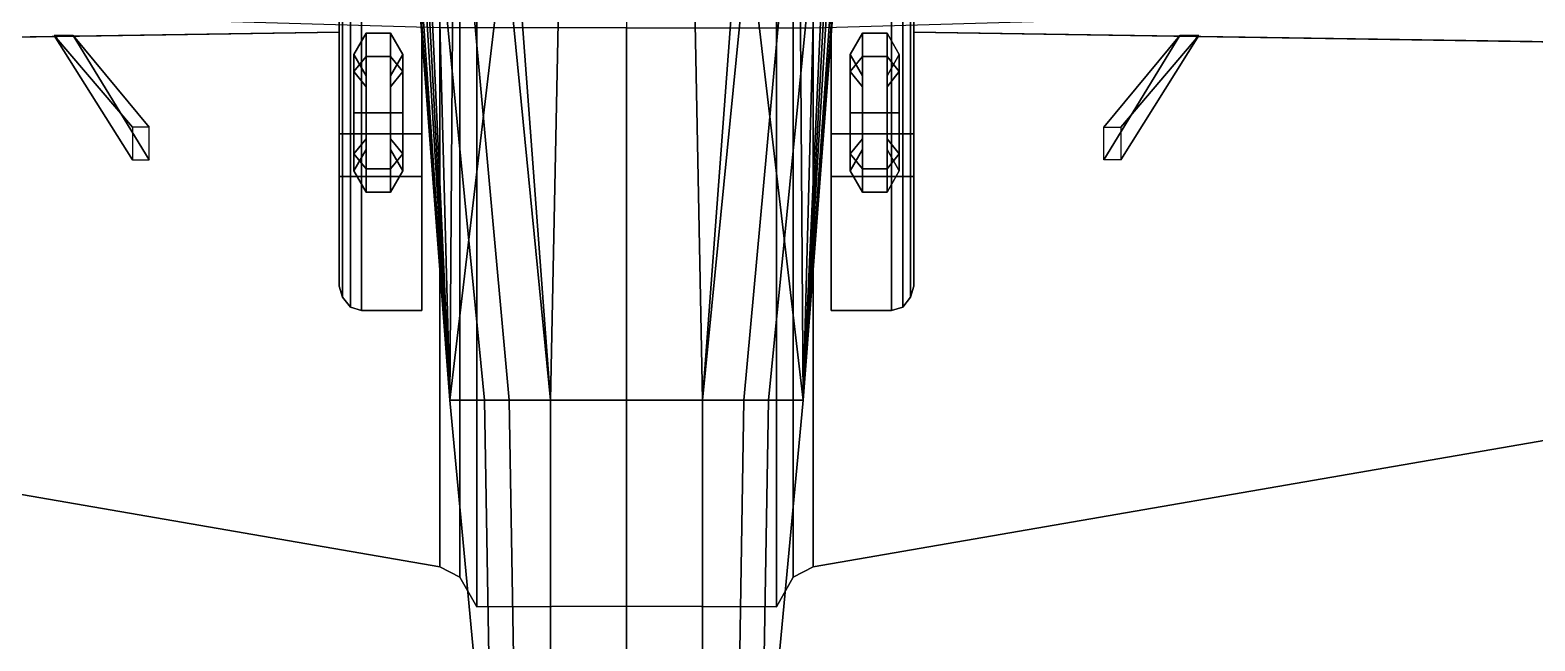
# Model space of a CAD drawing. Header units: millimetres. Extents: x -27.6 to 27.6, y -14.1 to 36.4.
# Drawn here: x -5.33 to 8.13, y 0.44 to 5.9 of the extents above; entities that cross this region are included whole.
import ezdxf

# ---------------------------------------------------------------- set-up
doc = ezdxf.new("R2010")
doc.units = ezdxf.units.MM
for name, color, linetype in [('hull-open', 7, 'Continuous'), ('wheels', 2, 'Continuous'), ('wing1', 5, 'Continuous'), ('wing2', 5, 'Continuous')]:
    doc.layers.add(name, color=color, linetype=linetype)

msp = doc.modelspace()

# ---------------------------------------------------------------- linework, layer by layer
for points in [[(-1.9, 6.75, 4.18), (-1.9, 6.75, 4.02), (-1.58, 2.59, 4.55)], [(-1.9, 6.75, 4.02), (-1.9, 6.75, 3.85), (-1.58, 2.59, 2.64), (-1.58, 2.59, 4.55)], [(-1.87, 6.75, 4.41), (-1.9, 6.75, 4.18), (-1.58, 2.59, 4.55)], [(-1.9, 6.75, 3.85), (-1.9, 6.75, 3.58), (-1.58, 2.59, 2.64)], [(-1.9, 6.75, 3.58), (-1.9, 6.75, 2.1), (-1.58, 2.59, 2.64)], [(-1.9, 6.75, 2.1), (-1.89, 6.75, 1.64), (-1.58, 2.59, 0.73), (-1.58, 2.59, 2.64)], [(-1.89, 6.75, 1.64), (-1.83, 6.75, 1.18), (-1.58, 2.59, 0.73)], [(-1.8, 6.75, 4.57), (-1.87, 6.75, 4.41), (-1.58, 2.59, 4.55)], [(-1.83, 6.75, 1.18), (-1.77, 6.75, 1.02), (-1.58, 2.59, 0.73)], [(-1.68, 6.75, 4.71), (-1.8, 6.75, 4.57), (-1.58, 2.59, 4.55), (-1.27, 2.59, 4.56)], [(-1.77, 6.75, 1.02), (-1.69, 6.75, 0.95), (-1.58, 2.59, 0.73)], [(-1.69, 6.75, 0.95), (-1.55, 6.75, 0.92), (-1.58, 2.59, 0.73)], [(-1.43, 6.75, 4.85), (-1.68, 6.75, 4.71), (-1.27, 2.59, 4.56), (-1.05, 2.59, 4.59)], [(-1.55, 6.75, 0.92), (-1.09, 6.75, 0.9), (-1.58, 2.59, 0.73)], [(1.58, 2.59, 0.73), (-1.58, 2.59, 0.73), (-1.09, 6.75, 0.9), (1.09, 6.75, 0.9)], [(-1.09, 6.75, 4.99), (-1.43, 6.75, 4.85), (-1.05, 2.59, 4.59), (-0.68, 2.59, 4.6)], [(-0.99, 6.75, 5.05), (-1.09, 6.75, 4.99), (-0.68, 2.59, 4.6)], [(-0.99, 6.75, 5.05), (-0.68, 2.59, 4.6), (-0.61, 6.11, 5.72), (-0.59, 6.75, 5.72)], [(0.61, 6.11, 5.72), (0.68, 2.59, 4.6), (0.99, 6.75, 5.05), (0.59, 6.75, 5.72)], [(0.68, 2.59, 4.6), (0.68, 2.59, 4.6), (1.09, 6.75, 4.99), (0.99, 6.75, 5.05)], [(0.68, 2.59, 4.6), (1.05, 2.59, 4.59), (1.43, 6.75, 4.85), (1.09, 6.75, 4.99)], [(1.05, 2.59, 4.59), (1.27, 2.59, 4.56), (1.68, 6.75, 4.71), (1.43, 6.75, 4.85)], [(1.58, 2.59, 0.73), (1.58, 2.59, 0.73), (1.09, 6.75, 0.9), (1.55, 6.75, 0.92)], [(1.27, 2.59, 4.56), (1.58, 2.59, 4.55), (1.8, 6.75, 4.57), (1.68, 6.75, 4.71)], [(1.58, 2.59, 0.73), (1.58, 2.59, 0.73), (1.55, 6.75, 0.92), (1.69, 6.75, 0.95)], [(1.58, 2.59, 2.64), (1.58, 2.59, 2.64), (1.9, 6.75, 2.1), (1.9, 6.75, 3.58)], [(1.58, 2.59, 2.64), (1.58, 2.59, 0.73), (1.89, 6.75, 1.64), (1.9, 6.75, 2.1)], [(1.58, 2.59, 0.73), (1.58, 2.59, 0.73), (1.83, 6.75, 1.18), (1.89, 6.75, 1.64)], [(1.58, 2.59, 0.73), (1.58, 2.59, 0.73), (1.77, 6.75, 1.02), (1.83, 6.75, 1.18)], [(1.58, 2.59, 0.73), (1.58, 2.59, 0.73), (1.69, 6.75, 0.95), (1.77, 6.75, 1.02)], [(1.58, 2.59, 4.55), (1.58, 2.59, 4.55), (1.9, 6.75, 4.02), (1.9, 6.75, 4.18)], [(1.58, 2.59, 4.55), (1.58, 2.59, 2.64), (1.9, 6.75, 3.85), (1.9, 6.75, 4.02)], [(1.58, 2.59, 4.55), (1.58, 2.59, 4.55), (1.9, 6.75, 4.18), (1.87, 6.75, 4.41)], [(1.58, 2.59, 4.55), (1.58, 2.59, 4.55), (1.87, 6.75, 4.41), (1.8, 6.75, 4.57)], [(1.58, 2.59, 2.64), (1.58, 2.59, 2.64), (1.9, 6.75, 3.58), (1.9, 6.75, 3.85)], [(-2.57, 6.27, 1.55), (-2.57, 6.27, 0.4), (-2.57, 4.97, 0.51), (-2.57, 4.97, 1.55)], [(-2.57, 4.97, 1.55), (-2.57, 4.97, 0.51), (-2.57, 6.27, 0.4), (-2.57, 6.27, 1.55)], [(-2.54, 6.27, 1.63), (-2.57, 6.27, 1.55), (-2.57, 4.97, 1.55), (-2.54, 4.97, 1.63)], [(-2.54, 4.97, 1.63), (-2.57, 4.97, 1.55), (-2.57, 6.27, 1.55), (-2.54, 6.27, 1.63)], [(-2.47, 4.97, 1.71), (-2.54, 4.97, 1.63), (-2.54, 6.27, 1.63), (-2.47, 6.27, 1.71)], [(-2.47, 6.27, 1.71), (-2.54, 6.27, 1.63), (-2.54, 4.97, 1.63), (-2.47, 4.97, 1.71)], [(-2.37, 6.27, 1.75), (-2.47, 6.27, 1.71), (-2.47, 4.97, 1.71), (-2.37, 4.97, 1.75)], [(-2.37, 4.97, 1.75), (-2.47, 4.97, 1.71), (-2.47, 6.27, 1.71), (-2.37, 6.27, 1.75)], [(-1.83, 4.97, 1.75), (-2.37, 4.97, 1.75), (-2.37, 6.27, 1.75), (-1.83, 6.27, 1.75)], [(-1.83, 6.27, 1.75), (-2.37, 6.27, 1.75), (-2.37, 4.97, 1.75), (-1.83, 4.97, 1.75)], [(1.83, 4.97, 1.75), (2.37, 4.97, 1.75), (2.37, 6.27, 1.75), (1.83, 6.27, 1.75)], [(1.83, 6.27, 1.75), (2.37, 6.27, 1.75), (2.37, 4.97, 1.75), (1.83, 4.97, 1.75)], [(2.37, 6.27, 1.75), (2.47, 6.27, 1.71), (2.47, 4.97, 1.71), (2.37, 4.97, 1.75)], [(2.37, 4.97, 1.75), (2.47, 4.97, 1.71), (2.47, 6.27, 1.71), (2.37, 6.27, 1.75)], [(2.47, 4.97, 1.71), (2.54, 4.97, 1.63), (2.54, 6.27, 1.63), (2.47, 6.27, 1.71)], [(2.47, 6.27, 1.71), (2.54, 6.27, 1.63), (2.54, 4.97, 1.63), (2.47, 4.97, 1.71)], [(2.54, 6.27, 1.63), (2.57, 6.27, 1.55), (2.57, 4.97, 1.55), (2.54, 4.97, 1.63)], [(2.54, 4.97, 1.63), (2.57, 4.97, 1.55), (2.57, 6.27, 1.55), (2.54, 6.27, 1.63)], [(2.57, 4.97, 1.55), (2.57, 4.97, 0.51), (2.57, 6.27, 0.4), (2.57, 6.27, 1.55)], [(2.57, 6.27, 1.55), (2.57, 6.27, 0.4), (2.57, 4.97, 0.51), (2.57, 4.97, 1.55)], [(-0.61, 6.11, 5.72), (-0.68, 2.59, 4.6), (0.68, 2.59, 4.6), (0.61, 6.11, 5.72)], [(-2.54, 4.97, 1.63), (-2.57, 4.97, 1.55), (-2.57, 4.59, 1.43), (-2.54, 4.59, 1.51)], [(-2.54, 4.59, 1.51), (-2.57, 4.59, 1.43), (-2.57, 4.97, 1.55), (-2.54, 4.97, 1.63)], [(-2.57, 4.97, 1.55), (-2.57, 4.97, 0.51), (-2.57, 4.59, 0.54), (-2.57, 4.59, 1.43)], [(-2.57, 4.59, 1.43), (-2.57, 4.59, 0.54), (-2.57, 4.97, 0.51), (-2.57, 4.97, 1.55)], [(-2.47, 4.59, 1.59), (-2.54, 4.59, 1.51), (-2.54, 4.97, 1.63), (-2.47, 4.97, 1.71)], [(-2.47, 4.97, 1.71), (-2.54, 4.97, 1.63), (-2.54, 4.59, 1.51), (-2.47, 4.59, 1.59)], [(-2.37, 4.97, 1.75), (-2.47, 4.97, 1.71), (-2.47, 4.59, 1.59), (-2.37, 4.59, 1.63)], [(-2.37, 4.59, 1.63), (-2.47, 4.59, 1.59), (-2.47, 4.97, 1.71), (-2.37, 4.97, 1.75)], [(-1.83, 4.59, 1.63), (-2.37, 4.59, 1.63), (-2.37, 4.97, 1.75), (-1.83, 4.97, 1.75)], [(-1.83, 4.97, 1.75), (-2.37, 4.97, 1.75), (-2.37, 4.59, 1.63), (-1.83, 4.59, 1.63)], [(1.83, 4.59, 1.63), (2.37, 4.59, 1.63), (2.37, 4.97, 1.75), (1.83, 4.97, 1.75)], [(1.83, 4.97, 1.75), (2.37, 4.97, 1.75), (2.37, 4.59, 1.63), (1.83, 4.59, 1.63)], [(2.37, 4.97, 1.75), (2.47, 4.97, 1.71), (2.47, 4.59, 1.59), (2.37, 4.59, 1.63)], [(2.37, 4.59, 1.63), (2.47, 4.59, 1.59), (2.47, 4.97, 1.71), (2.37, 4.97, 1.75)], [(2.47, 4.59, 1.59), (2.54, 4.59, 1.51), (2.54, 4.97, 1.63), (2.47, 4.97, 1.71)], [(2.47, 4.97, 1.71), (2.54, 4.97, 1.63), (2.54, 4.59, 1.51), (2.47, 4.59, 1.59)], [(2.54, 4.97, 1.63), (2.57, 4.97, 1.55), (2.57, 4.59, 1.43), (2.54, 4.59, 1.51)], [(2.54, 4.59, 1.51), (2.57, 4.59, 1.43), (2.57, 4.97, 1.55), (2.54, 4.97, 1.63)], [(2.57, 4.97, 1.55), (2.57, 4.97, 0.51), (2.57, 4.59, 0.54), (2.57, 4.59, 1.43)], [(2.57, 4.59, 1.43), (2.57, 4.59, 0.54), (2.57, 4.97, 0.51), (2.57, 4.97, 1.55)], [(-2.54, 4.59, 1.51), (-2.57, 4.59, 1.43), (-2.57, 3.61, 0.622), (-2.54, 3.51, 0.63)], [(-2.54, 3.51, 0.63), (-2.57, 3.61, 0.622), (-2.57, 4.59, 1.43), (-2.54, 4.59, 1.51)], [(-2.57, 4.59, 1.43), (-2.57, 4.59, 0.54), (-2.57, 3.61, 0.622)], [(-2.57, 3.61, 0.622), (-2.57, 3.61, 0.622), (-2.57, 4.59, 0.54), (-2.57, 4.59, 1.43)], [(-2.47, 4.59, 1.59), (-2.54, 4.59, 1.51), (-2.54, 3.51, 0.63), (-2.47, 3.42, 0.64)], [(-2.47, 3.42, 0.64), (-2.54, 3.51, 0.63), (-2.54, 4.59, 1.51), (-2.47, 4.59, 1.59)], [(-2.37, 3.39, 0.64), (-2.47, 3.42, 0.64), (-2.47, 4.59, 1.59), (-2.37, 4.59, 1.63)], [(-2.37, 4.59, 1.63), (-2.47, 4.59, 1.59), (-2.47, 3.42, 0.64), (-2.37, 3.39, 0.64)], [(-1.83, 4.59, 1.63), (-2.37, 4.59, 1.63), (-2.37, 3.39, 0.64), (-1.83, 3.39, 0.64)], [(-1.83, 3.39, 0.64), (-2.37, 3.39, 0.64), (-2.37, 4.59, 1.63), (-1.83, 4.59, 1.63)], [(1.83, 3.39, 0.64), (2.37, 3.39, 0.64), (2.37, 4.59, 1.63), (1.83, 4.59, 1.63)], [(1.83, 4.59, 1.63), (2.37, 4.59, 1.63), (2.37, 3.39, 0.64), (1.83, 3.39, 0.64)], [(2.37, 4.59, 1.63), (2.47, 4.59, 1.59), (2.47, 3.42, 0.64), (2.37, 3.39, 0.64)], [(2.37, 3.39, 0.64), (2.47, 3.42, 0.64), (2.47, 4.59, 1.59), (2.37, 4.59, 1.63)], [(2.47, 3.42, 0.64), (2.54, 3.51, 0.63), (2.54, 4.59, 1.51), (2.47, 4.59, 1.59)], [(2.47, 4.59, 1.59), (2.54, 4.59, 1.51), (2.54, 3.51, 0.63), (2.47, 3.42, 0.64)], [(2.54, 4.59, 1.51), (2.57, 4.59, 1.43), (2.57, 3.61, 0.622), (2.54, 3.51, 0.63)], [(2.54, 3.51, 0.63), (2.57, 3.61, 0.622), (2.57, 4.59, 1.43), (2.54, 4.59, 1.51)], [(2.57, 4.59, 1.43), (2.57, 4.59, 0.54), (2.57, 3.61, 0.622)], [(2.57, 3.61, 0.622), (2.57, 3.61, 0.622), (2.57, 4.59, 0.54), (2.57, 4.59, 1.43)], [(-1.27, 2.59, 4.56), (-1.58, 2.59, 4.55), (-1.3, -0.4, 3.55), (-1.22, -0.4, 3.62)], [(-1.58, 2.59, 4.55), (-1.58, 2.59, 0.73), (-1.3, -0.4, 0.89), (-1.3, -0.4, 3.55)], [(-1.58, 2.59, 0.73), (1.58, 2.59, 0.73), (1.3, -0.4, 0.89), (-1.3, -0.4, 0.89)], [(-1.05, 2.59, 4.59), (-1.27, 2.59, 4.56), (-1.22, -0.4, 3.62), (-1, -0.4, 3.69)], [(-0.68, 2.59, 4.6), (-1.05, 2.59, 4.59), (-1, -0.4, 3.69), (-0.68, -0.4, 3.72)], [(0, 2.59, 4.6), (-0.68, 2.59, 4.6), (-0.68, -0.4, 3.72), (0, -0.4, 3.76)], [(0, -0.4, 3.76), (0.68, -0.4, 3.72), (0.68, 2.59, 4.6), (0, 2.59, 4.6)], [(0.68, -0.4, 3.72), (1, -0.4, 3.69), (1.05, 2.59, 4.59), (0.68, 2.59, 4.6)], [(1, -0.4, 3.69), (1.22, -0.4, 3.62), (1.27, 2.59, 4.56), (1.05, 2.59, 4.59)], [(1.22, -0.4, 3.62), (1.3, -0.4, 3.55), (1.58, 2.59, 4.55), (1.27, 2.59, 4.56)], [(1.3, -0.4, 3.55), (1.3, -0.4, 0.89), (1.58, 2.59, 0.73), (1.58, 2.59, 4.55)]]:
    msp.add_3dface(points)
at = {"layer": 'hull-open'}
for points in [[(-1.9, 6.75, 2.1), (-1.89, 6.75, 1.64), (-1.58, 2.59, 0.73), (-1.58, 2.59, 2.64)], [(-1.9, 6.75, 3.58), (-1.9, 6.75, 2.1), (-1.58, 2.59, 2.64)], [(-1.9, 6.75, 3.85), (-1.9, 6.75, 3.58), (-1.58, 2.59, 2.64)], [(-1.87, 6.75, 4.41), (-1.9, 6.75, 4.18), (-1.58, 2.59, 4.55)], [(-1.9, 6.75, 4.02), (-1.9, 6.75, 3.85), (-1.58, 2.59, 2.64), (-1.58, 2.59, 4.55)], [(-1.9, 6.75, 4.18), (-1.9, 6.75, 4.02), (-1.58, 2.59, 4.55)], [(-1.89, 6.75, 1.64), (-1.83, 6.75, 1.18), (-1.58, 2.59, 0.73)], [(-1.8, 6.75, 4.57), (-1.87, 6.75, 4.41), (-1.58, 2.59, 4.55)], [(-1.83, 6.75, 1.18), (-1.77, 6.75, 1.02), (-1.58, 2.59, 0.73)], [(-1.68, 6.75, 4.71), (-1.8, 6.75, 4.57), (-1.58, 2.59, 4.55), (-1.27, 2.59, 4.56)], [(-1.77, 6.75, 1.02), (-1.69, 6.75, 0.95), (-1.58, 2.59, 0.73)], [(-1.69, 6.75, 0.95), (-1.55, 6.75, 0.92), (-1.58, 2.59, 0.73)], [(-1.43, 6.75, 4.85), (-1.68, 6.75, 4.71), (-1.27, 2.59, 4.56), (-1.05, 2.59, 4.59)], [(1.58, 2.59, 0.73), (-1.58, 2.59, 0.73), (-1.09, 6.75, 0.9), (1.09, 6.75, 0.9)], [(-1.55, 6.75, 0.92), (-1.09, 6.75, 0.9), (-1.58, 2.59, 0.73)], [(-1.09, 6.75, 4.99), (-1.43, 6.75, 4.85), (-1.05, 2.59, 4.59), (-0.68, 2.59, 4.6)], [(-0.99, 6.75, 5.05), (-1.09, 6.75, 4.99), (-0.68, 2.59, 4.6)], [(-0.99, 6.75, 5.05), (-0.68, 2.59, 4.6), (-0.61, 6.11, 5.72), (-0.59, 6.75, 5.72)], [(0.61, 6.11, 5.72), (0.68, 2.59, 4.6), (0.99, 6.75, 5.05), (0.59, 6.75, 5.72)], [(0.68, 2.59, 4.6), (1.05, 2.59, 4.59), (1.43, 6.75, 4.85), (1.09, 6.75, 4.99)], [(0.68, 2.59, 4.6), (0.68, 2.59, 4.6), (1.09, 6.75, 4.99), (0.99, 6.75, 5.05)], [(1.05, 2.59, 4.59), (1.27, 2.59, 4.56), (1.68, 6.75, 4.71), (1.43, 6.75, 4.85)], [(1.58, 2.59, 0.73), (1.58, 2.59, 0.73), (1.09, 6.75, 0.9), (1.55, 6.75, 0.92)], [(1.27, 2.59, 4.56), (1.58, 2.59, 4.55), (1.8, 6.75, 4.57), (1.68, 6.75, 4.71)], [(1.58, 2.59, 0.73), (1.58, 2.59, 0.73), (1.55, 6.75, 0.92), (1.69, 6.75, 0.95)], [(1.58, 2.59, 2.64), (1.58, 2.59, 0.73), (1.89, 6.75, 1.64), (1.9, 6.75, 2.1)], [(1.58, 2.59, 0.73), (1.58, 2.59, 0.73), (1.69, 6.75, 0.95), (1.77, 6.75, 1.02)], [(1.58, 2.59, 0.73), (1.58, 2.59, 0.73), (1.77, 6.75, 1.02), (1.83, 6.75, 1.18)], [(1.58, 2.59, 0.73), (1.58, 2.59, 0.73), (1.83, 6.75, 1.18), (1.89, 6.75, 1.64)], [(1.58, 2.59, 2.64), (1.58, 2.59, 2.64), (1.9, 6.75, 3.58), (1.9, 6.75, 3.85)], [(1.58, 2.59, 4.55), (1.58, 2.59, 4.55), (1.87, 6.75, 4.41), (1.8, 6.75, 4.57)], [(1.58, 2.59, 4.55), (1.58, 2.59, 4.55), (1.9, 6.75, 4.18), (1.87, 6.75, 4.41)], [(1.58, 2.59, 4.55), (1.58, 2.59, 2.64), (1.9, 6.75, 3.85), (1.9, 6.75, 4.02)], [(1.58, 2.59, 4.55), (1.58, 2.59, 4.55), (1.9, 6.75, 4.02), (1.9, 6.75, 4.18)], [(1.58, 2.59, 2.64), (1.58, 2.59, 2.64), (1.9, 6.75, 2.1), (1.9, 6.75, 3.58)], [(-2.54, 4.97, 1.63), (-2.57, 4.97, 1.55), (-2.57, 6.27, 1.55), (-2.54, 6.27, 1.63)], [(-2.54, 6.27, 1.63), (-2.57, 6.27, 1.55), (-2.57, 4.97, 1.55), (-2.54, 4.97, 1.63)], [(-2.57, 4.97, 1.55), (-2.57, 4.97, 0.51), (-2.57, 6.27, 0.4), (-2.57, 6.27, 1.55)], [(-2.57, 6.27, 1.55), (-2.57, 6.27, 0.4), (-2.57, 4.97, 0.51), (-2.57, 4.97, 1.55)], [(-2.47, 6.27, 1.71), (-2.54, 6.27, 1.63), (-2.54, 4.97, 1.63), (-2.47, 4.97, 1.71)], [(-2.47, 4.97, 1.71), (-2.54, 4.97, 1.63), (-2.54, 6.27, 1.63), (-2.47, 6.27, 1.71)], [(-2.37, 4.97, 1.75), (-2.47, 4.97, 1.71), (-2.47, 6.27, 1.71), (-2.37, 6.27, 1.75)], [(-2.37, 6.27, 1.75), (-2.47, 6.27, 1.71), (-2.47, 4.97, 1.71), (-2.37, 4.97, 1.75)], [(-1.83, 6.27, 1.75), (-2.37, 6.27, 1.75), (-2.37, 4.97, 1.75), (-1.83, 4.97, 1.75)], [(-1.83, 4.97, 1.75), (-2.37, 4.97, 1.75), (-2.37, 6.27, 1.75), (-1.83, 6.27, 1.75)], [(1.83, 6.27, 1.75), (2.37, 6.27, 1.75), (2.37, 4.97, 1.75), (1.83, 4.97, 1.75)], [(1.83, 4.97, 1.75), (2.37, 4.97, 1.75), (2.37, 6.27, 1.75), (1.83, 6.27, 1.75)], [(2.37, 4.97, 1.75), (2.47, 4.97, 1.71), (2.47, 6.27, 1.71), (2.37, 6.27, 1.75)], [(2.37, 6.27, 1.75), (2.47, 6.27, 1.71), (2.47, 4.97, 1.71), (2.37, 4.97, 1.75)], [(2.47, 6.27, 1.71), (2.54, 6.27, 1.63), (2.54, 4.97, 1.63), (2.47, 4.97, 1.71)], [(2.47, 4.97, 1.71), (2.54, 4.97, 1.63), (2.54, 6.27, 1.63), (2.47, 6.27, 1.71)], [(2.54, 4.97, 1.63), (2.57, 4.97, 1.55), (2.57, 6.27, 1.55), (2.54, 6.27, 1.63)], [(2.54, 6.27, 1.63), (2.57, 6.27, 1.55), (2.57, 4.97, 1.55), (2.54, 4.97, 1.63)], [(2.57, 6.27, 1.55), (2.57, 6.27, 0.4), (2.57, 4.97, 0.51), (2.57, 4.97, 1.55)], [(2.57, 4.97, 1.55), (2.57, 4.97, 0.51), (2.57, 6.27, 0.4), (2.57, 6.27, 1.55)], [(-0.61, 6.11, 5.72), (-0.68, 2.59, 4.6), (0.68, 2.59, 4.6), (0.61, 6.11, 5.72)], [(-2.57, 4.59, 1.43), (-2.57, 4.59, 0.54), (-2.57, 4.97, 0.51), (-2.57, 4.97, 1.55)], [(-2.57, 4.97, 1.55), (-2.57, 4.97, 0.51), (-2.57, 4.59, 0.54), (-2.57, 4.59, 1.43)], [(-2.54, 4.59, 1.51), (-2.57, 4.59, 1.43), (-2.57, 4.97, 1.55), (-2.54, 4.97, 1.63)], [(-2.54, 4.97, 1.63), (-2.57, 4.97, 1.55), (-2.57, 4.59, 1.43), (-2.54, 4.59, 1.51)], [(-2.47, 4.97, 1.71), (-2.54, 4.97, 1.63), (-2.54, 4.59, 1.51), (-2.47, 4.59, 1.59)], [(-2.47, 4.59, 1.59), (-2.54, 4.59, 1.51), (-2.54, 4.97, 1.63), (-2.47, 4.97, 1.71)], [(-2.37, 4.59, 1.63), (-2.47, 4.59, 1.59), (-2.47, 4.97, 1.71), (-2.37, 4.97, 1.75)], [(-2.37, 4.97, 1.75), (-2.47, 4.97, 1.71), (-2.47, 4.59, 1.59), (-2.37, 4.59, 1.63)], [(-1.83, 4.97, 1.75), (-2.37, 4.97, 1.75), (-2.37, 4.59, 1.63), (-1.83, 4.59, 1.63)], [(-1.83, 4.59, 1.63), (-2.37, 4.59, 1.63), (-2.37, 4.97, 1.75), (-1.83, 4.97, 1.75)], [(1.83, 4.97, 1.75), (2.37, 4.97, 1.75), (2.37, 4.59, 1.63), (1.83, 4.59, 1.63)], [(1.83, 4.59, 1.63), (2.37, 4.59, 1.63), (2.37, 4.97, 1.75), (1.83, 4.97, 1.75)], [(2.37, 4.59, 1.63), (2.47, 4.59, 1.59), (2.47, 4.97, 1.71), (2.37, 4.97, 1.75)], [(2.37, 4.97, 1.75), (2.47, 4.97, 1.71), (2.47, 4.59, 1.59), (2.37, 4.59, 1.63)], [(2.47, 4.97, 1.71), (2.54, 4.97, 1.63), (2.54, 4.59, 1.51), (2.47, 4.59, 1.59)], [(2.47, 4.59, 1.59), (2.54, 4.59, 1.51), (2.54, 4.97, 1.63), (2.47, 4.97, 1.71)], [(2.54, 4.59, 1.51), (2.57, 4.59, 1.43), (2.57, 4.97, 1.55), (2.54, 4.97, 1.63)], [(2.54, 4.97, 1.63), (2.57, 4.97, 1.55), (2.57, 4.59, 1.43), (2.54, 4.59, 1.51)], [(2.57, 4.59, 1.43), (2.57, 4.59, 0.54), (2.57, 4.97, 0.51), (2.57, 4.97, 1.55)], [(2.57, 4.97, 1.55), (2.57, 4.97, 0.51), (2.57, 4.59, 0.54), (2.57, 4.59, 1.43)], [(-2.57, 3.61, 0.622), (-2.57, 3.61, 0.622), (-2.57, 4.59, 0.54), (-2.57, 4.59, 1.43)], [(-2.57, 4.59, 1.43), (-2.57, 4.59, 0.54), (-2.57, 3.61, 0.622)], [(-2.54, 3.51, 0.63), (-2.57, 3.61, 0.622), (-2.57, 4.59, 1.43), (-2.54, 4.59, 1.51)], [(-2.54, 4.59, 1.51), (-2.57, 4.59, 1.43), (-2.57, 3.61, 0.622), (-2.54, 3.51, 0.63)], [(-2.47, 3.42, 0.64), (-2.54, 3.51, 0.63), (-2.54, 4.59, 1.51), (-2.47, 4.59, 1.59)], [(-2.47, 4.59, 1.59), (-2.54, 4.59, 1.51), (-2.54, 3.51, 0.63), (-2.47, 3.42, 0.64)], [(-2.37, 4.59, 1.63), (-2.47, 4.59, 1.59), (-2.47, 3.42, 0.64), (-2.37, 3.39, 0.64)], [(-2.37, 3.39, 0.64), (-2.47, 3.42, 0.64), (-2.47, 4.59, 1.59), (-2.37, 4.59, 1.63)], [(-1.83, 3.39, 0.64), (-2.37, 3.39, 0.64), (-2.37, 4.59, 1.63), (-1.83, 4.59, 1.63)], [(-1.83, 4.59, 1.63), (-2.37, 4.59, 1.63), (-2.37, 3.39, 0.64), (-1.83, 3.39, 0.64)], [(1.83, 4.59, 1.63), (2.37, 4.59, 1.63), (2.37, 3.39, 0.64), (1.83, 3.39, 0.64)], [(1.83, 3.39, 0.64), (2.37, 3.39, 0.64), (2.37, 4.59, 1.63), (1.83, 4.59, 1.63)], [(2.37, 3.39, 0.64), (2.47, 3.42, 0.64), (2.47, 4.59, 1.59), (2.37, 4.59, 1.63)], [(2.37, 4.59, 1.63), (2.47, 4.59, 1.59), (2.47, 3.42, 0.64), (2.37, 3.39, 0.64)], [(2.47, 4.59, 1.59), (2.54, 4.59, 1.51), (2.54, 3.51, 0.63), (2.47, 3.42, 0.64)], [(2.47, 3.42, 0.64), (2.54, 3.51, 0.63), (2.54, 4.59, 1.51), (2.47, 4.59, 1.59)], [(2.54, 3.51, 0.63), (2.57, 3.61, 0.622), (2.57, 4.59, 1.43), (2.54, 4.59, 1.51)], [(2.54, 4.59, 1.51), (2.57, 4.59, 1.43), (2.57, 3.61, 0.622), (2.54, 3.51, 0.63)], [(2.57, 3.61, 0.622), (2.57, 3.61, 0.622), (2.57, 4.59, 0.54), (2.57, 4.59, 1.43)], [(2.57, 4.59, 1.43), (2.57, 4.59, 0.54), (2.57, 3.61, 0.622)], [(-1.58, 2.59, 4.55), (-1.58, 2.59, 0.73), (-1.3, -0.4, 0.89), (-1.3, -0.4, 3.55)], [(-1.58, 2.59, 0.73), (1.58, 2.59, 0.73), (1.3, -0.4, 0.89), (-1.3, -0.4, 0.89)], [(-1.27, 2.59, 4.56), (-1.58, 2.59, 4.55), (-1.3, -0.4, 3.55), (-1.22, -0.4, 3.62)], [(-1.05, 2.59, 4.59), (-1.27, 2.59, 4.56), (-1.22, -0.4, 3.62), (-1, -0.4, 3.69)], [(-0.68, 2.59, 4.6), (-1.05, 2.59, 4.59), (-1, -0.4, 3.69), (-0.68, -0.4, 3.72)], [(0, 2.59, 4.6), (-0.68, 2.59, 4.6), (-0.68, -0.4, 3.72), (0, -0.4, 3.76)], [(0, -0.4, 3.76), (0.68, -0.4, 3.72), (0.68, 2.59, 4.6), (0, 2.59, 4.6)], [(0.68, -0.4, 3.72), (1, -0.4, 3.69), (1.05, 2.59, 4.59), (0.68, 2.59, 4.6)], [(1, -0.4, 3.69), (1.22, -0.4, 3.62), (1.27, 2.59, 4.56), (1.05, 2.59, 4.59)], [(1.22, -0.4, 3.62), (1.3, -0.4, 3.55), (1.58, 2.59, 4.55), (1.27, 2.59, 4.56)], [(1.3, -0.4, 3.55), (1.3, -0.4, 0.89), (1.58, 2.59, 0.73), (1.58, 2.59, 4.55)]]:
    msp.add_3dface(points, dxfattribs=at)
at = {"layer": 'wheels'}
for points in [[(-2.33, 5.662, 0.178), (-2.44, 5.528, 0.312), (-2.44, 5.68, 0.68), (-2.33, 5.871, 0.68)], [(-2.33, 5.871, 0.68), (-2.44, 5.68, 0.68), (-2.44, 5.528, 1.048), (-2.33, 5.662, 1.182)], [(-2.11, 5.662, 0.178), (-2.33, 5.662, 0.178), (-2.33, 5.871, 0.68), (-2.11, 5.871, 0.68)], [(-2.11, 5.871, 0.68), (-2.33, 5.871, 0.68), (-2.33, 5.662, 1.182), (-2.11, 5.662, 1.182)], [(-2, 5.528, 0.312), (-2.11, 5.662, 0.178), (-2.11, 5.871, 0.68), (-2, 5.68, 0.68)], [(-2, 5.68, 0.68), (-2.11, 5.871, 0.68), (-2.11, 5.662, 1.182), (-2, 5.528, 1.048)], [(2.11, 5.871, 0.68), (2, 5.68, 0.68), (2, 5.528, 1.048), (2.11, 5.662, 1.182)], [(2.11, 5.662, 0.178), (2, 5.528, 0.312), (2, 5.68, 0.68), (2.11, 5.871, 0.68)], [(2.33, 5.871, 0.68), (2.11, 5.871, 0.68), (2.11, 5.662, 1.182), (2.33, 5.662, 1.182)], [(2.33, 5.662, 0.178), (2.11, 5.662, 0.178), (2.11, 5.871, 0.68), (2.33, 5.871, 0.68)], [(2.44, 5.68, 0.68), (2.33, 5.871, 0.68), (2.33, 5.662, 1.182), (2.44, 5.528, 1.048)], [(2.44, 5.528, 0.312), (2.33, 5.662, 0.178), (2.33, 5.871, 0.68), (2.44, 5.68, 0.68)], [(-2.44, 5.528, 0.312), (-2.33, 5.393, 0.447), (-2.33, 5.489, 0.68), (-2.44, 5.68, 0.68)], [(-2.44, 5.68, 0.68), (-2.33, 5.489, 0.68), (-2.33, 5.393, 0.913), (-2.44, 5.528, 1.048)], [(-2.33, 5.16, -0.031), (-2.44, 5.16, 0.16), (-2.44, 5.528, 0.312), (-2.33, 5.662, 0.178)], [(-2.33, 5.662, 1.182), (-2.44, 5.528, 1.048), (-2.44, 5.16, 1.2), (-2.33, 5.16, 1.391)], [(-2.11, 5.16, -0.031), (-2.33, 5.16, -0.031), (-2.33, 5.662, 0.178), (-2.11, 5.662, 0.178)], [(-2.11, 5.662, 1.182), (-2.33, 5.662, 1.182), (-2.33, 5.16, 1.391), (-2.11, 5.16, 1.391)], [(-2.11, 5.393, 0.447), (-2, 5.528, 0.312), (-2, 5.68, 0.68), (-2.11, 5.489, 0.68)], [(-2.11, 5.489, 0.68), (-2, 5.68, 0.68), (-2, 5.528, 1.048), (-2.11, 5.393, 0.913)], [(-2, 5.16, 0.16), (-2.11, 5.16, -0.031), (-2.11, 5.662, 0.178), (-2, 5.528, 0.312)], [(-2, 5.528, 1.048), (-2.11, 5.662, 1.182), (-2.11, 5.16, 1.391), (-2, 5.16, 1.2)], [(2, 5.68, 0.68), (2.11, 5.489, 0.68), (2.11, 5.393, 0.913), (2, 5.528, 1.048)], [(2, 5.528, 0.312), (2.11, 5.393, 0.447), (2.11, 5.489, 0.68), (2, 5.68, 0.68)], [(2.11, 5.16, -0.031), (2, 5.16, 0.16), (2, 5.528, 0.312), (2.11, 5.662, 0.178)], [(2.11, 5.662, 1.182), (2, 5.528, 1.048), (2, 5.16, 1.2), (2.11, 5.16, 1.391)], [(2.33, 5.16, -0.031), (2.11, 5.16, -0.031), (2.11, 5.662, 0.178), (2.33, 5.662, 0.178)], [(2.33, 5.662, 1.182), (2.11, 5.662, 1.182), (2.11, 5.16, 1.391), (2.33, 5.16, 1.391)], [(2.33, 5.489, 0.68), (2.44, 5.68, 0.68), (2.44, 5.528, 1.048), (2.33, 5.393, 0.913)], [(2.33, 5.393, 0.447), (2.44, 5.528, 0.312), (2.44, 5.68, 0.68), (2.33, 5.489, 0.68)], [(2.44, 5.16, 0.16), (2.33, 5.16, -0.031), (2.33, 5.662, 0.178), (2.44, 5.528, 0.312)], [(2.44, 5.528, 1.048), (2.33, 5.662, 1.182), (2.33, 5.16, 1.391), (2.44, 5.16, 1.2)], [(-2.44, 5.16, 0.16), (-2.33, 5.16, 0.351), (-2.33, 5.393, 0.447), (-2.44, 5.528, 0.312)], [(-2.44, 5.528, 1.048), (-2.33, 5.393, 0.913), (-2.33, 5.16, 1.009), (-2.44, 5.16, 1.2)], [(-2.11, 5.16, 0.351), (-2, 5.16, 0.16), (-2, 5.528, 0.312), (-2.11, 5.393, 0.447)], [(-2.11, 5.393, 0.913), (-2, 5.528, 1.048), (-2, 5.16, 1.2), (-2.11, 5.16, 1.009)], [(2, 5.528, 1.048), (2.11, 5.393, 0.913), (2.11, 5.16, 1.009), (2, 5.16, 1.2)], [(2, 5.16, 0.16), (2.11, 5.16, 0.351), (2.11, 5.393, 0.447), (2, 5.528, 0.312)], [(2.33, 5.393, 0.913), (2.44, 5.528, 1.048), (2.44, 5.16, 1.2), (2.33, 5.16, 1.009)], [(2.33, 5.16, 0.351), (2.44, 5.16, 0.16), (2.44, 5.528, 0.312), (2.33, 5.393, 0.447)], [(-2.33, 5.489, 0.68), (-2.33, 5.393, 0.447), (-2.33, 5.16, 1.009), (-2.33, 5.393, 0.913)], [(-2.33, 5.16, 1.009), (-2.33, 5.393, 0.447), (-2.33, 5.16, 0.351), (-2.33, 4.927, 0.913)], [(-2.11, 5.16, 0.351), (-2.11, 5.393, 0.447), (-2.11, 5.489, 0.68), (-2.11, 5.393, 0.913)], [(-2.11, 5.16, 0.351), (-2.11, 5.393, 0.913), (-2.11, 5.16, 1.009), (-2.11, 4.927, 0.447)], [(2.11, 5.489, 0.68), (2.11, 5.393, 0.447), (2.11, 5.16, 1.009), (2.11, 5.393, 0.913)], [(2.11, 5.16, 1.009), (2.11, 5.393, 0.447), (2.11, 5.16, 0.351), (2.11, 4.927, 0.913)], [(2.33, 5.16, 0.351), (2.33, 5.393, 0.447), (2.33, 5.489, 0.68), (2.33, 5.393, 0.913)], [(2.33, 5.16, 0.351), (2.33, 5.393, 0.913), (2.33, 5.16, 1.009), (2.33, 4.927, 0.447)], [(-2.33, 4.658, 0.178), (-2.44, 4.792, 0.312), (-2.44, 5.16, 0.16), (-2.33, 5.16, -0.031)], [(-2.44, 4.792, 0.312), (-2.33, 4.927, 0.447), (-2.33, 5.16, 0.351), (-2.44, 5.16, 0.16)], [(-2.44, 5.16, 1.2), (-2.33, 5.16, 1.009), (-2.33, 4.927, 0.913), (-2.44, 4.792, 1.048)], [(-2.33, 5.16, 1.391), (-2.44, 5.16, 1.2), (-2.44, 4.792, 1.048), (-2.33, 4.658, 1.182)], [(-2.11, 4.658, 0.178), (-2.33, 4.658, 0.178), (-2.33, 5.16, -0.031), (-2.11, 5.16, -0.031)], [(-2.11, 5.16, 1.391), (-2.33, 5.16, 1.391), (-2.33, 4.658, 1.182), (-2.11, 4.658, 1.182)], [(-2.33, 4.927, 0.447), (-2.33, 4.831, 0.68), (-2.33, 4.927, 0.913), (-2.33, 5.16, 0.351)], [(-2, 4.792, 0.312), (-2.11, 4.658, 0.178), (-2.11, 5.16, -0.031), (-2, 5.16, 0.16)], [(-2.11, 4.927, 0.447), (-2, 4.792, 0.312), (-2, 5.16, 0.16), (-2.11, 5.16, 0.351)], [(-2.11, 5.16, 1.009), (-2, 5.16, 1.2), (-2, 4.792, 1.048), (-2.11, 4.927, 0.913)], [(-2, 5.16, 1.2), (-2.11, 5.16, 1.391), (-2.11, 4.658, 1.182), (-2, 4.792, 1.048)], [(-2.11, 5.16, 1.009), (-2.11, 4.927, 0.913), (-2.11, 4.831, 0.68), (-2.11, 4.927, 0.447)], [(2.11, 4.658, 0.178), (2, 4.792, 0.312), (2, 5.16, 0.16), (2.11, 5.16, -0.031)], [(2.11, 5.16, 1.391), (2, 5.16, 1.2), (2, 4.792, 1.048), (2.11, 4.658, 1.182)], [(2, 5.16, 1.2), (2.11, 5.16, 1.009), (2.11, 4.927, 0.913), (2, 4.792, 1.048)], [(2, 4.792, 0.312), (2.11, 4.927, 0.447), (2.11, 5.16, 0.351), (2, 5.16, 0.16)], [(2.33, 4.658, 0.178), (2.11, 4.658, 0.178), (2.11, 5.16, -0.031), (2.33, 5.16, -0.031)], [(2.11, 4.927, 0.447), (2.11, 4.831, 0.68), (2.11, 4.927, 0.913), (2.11, 5.16, 0.351)], [(2.33, 5.16, 1.391), (2.11, 5.16, 1.391), (2.11, 4.658, 1.182), (2.33, 4.658, 1.182)], [(2.44, 4.792, 0.312), (2.33, 4.658, 0.178), (2.33, 5.16, -0.031), (2.44, 5.16, 0.16)], [(2.33, 5.16, 1.009), (2.33, 4.927, 0.913), (2.33, 4.831, 0.68), (2.33, 4.927, 0.447)], [(2.44, 5.16, 1.2), (2.33, 5.16, 1.391), (2.33, 4.658, 1.182), (2.44, 4.792, 1.048)], [(2.33, 5.16, 1.009), (2.44, 5.16, 1.2), (2.44, 4.792, 1.048), (2.33, 4.927, 0.913)], [(2.33, 4.927, 0.447), (2.44, 4.792, 0.312), (2.44, 5.16, 0.16), (2.33, 5.16, 0.351)], [(-2.44, 4.64, 0.68), (-2.33, 4.831, 0.68), (-2.33, 4.927, 0.447), (-2.44, 4.792, 0.312)], [(-2.44, 4.792, 1.048), (-2.33, 4.927, 0.913), (-2.33, 4.831, 0.68), (-2.44, 4.64, 0.68)], [(-2.11, 4.831, 0.68), (-2, 4.64, 0.68), (-2, 4.792, 0.312), (-2.11, 4.927, 0.447)], [(-2.11, 4.927, 0.913), (-2, 4.792, 1.048), (-2, 4.64, 0.68), (-2.11, 4.831, 0.68)], [(2, 4.792, 1.048), (2.11, 4.927, 0.913), (2.11, 4.831, 0.68), (2, 4.64, 0.68)], [(2, 4.64, 0.68), (2.11, 4.831, 0.68), (2.11, 4.927, 0.447), (2, 4.792, 0.312)], [(2.33, 4.927, 0.913), (2.44, 4.792, 1.048), (2.44, 4.64, 0.68), (2.33, 4.831, 0.68)], [(2.33, 4.831, 0.68), (2.44, 4.64, 0.68), (2.44, 4.792, 0.312), (2.33, 4.927, 0.447)], [(-2.33, 4.449, 0.68), (-2.44, 4.64, 0.68), (-2.44, 4.792, 0.312), (-2.33, 4.658, 0.178)], [(-2.33, 4.658, 1.182), (-2.44, 4.792, 1.048), (-2.44, 4.64, 0.68), (-2.33, 4.449, 0.68)], [(-2, 4.64, 0.68), (-2.11, 4.449, 0.68), (-2.11, 4.658, 0.178), (-2, 4.792, 0.312)], [(-2, 4.792, 1.048), (-2.11, 4.658, 1.182), (-2.11, 4.449, 0.68), (-2, 4.64, 0.68)], [(2.11, 4.658, 1.182), (2, 4.792, 1.048), (2, 4.64, 0.68), (2.11, 4.449, 0.68)], [(2.11, 4.449, 0.68), (2, 4.64, 0.68), (2, 4.792, 0.312), (2.11, 4.658, 0.178)], [(2.44, 4.792, 1.048), (2.33, 4.658, 1.182), (2.33, 4.449, 0.68), (2.44, 4.64, 0.68)], [(2.44, 4.64, 0.68), (2.33, 4.449, 0.68), (2.33, 4.658, 0.178), (2.44, 4.792, 0.312)], [(-2.11, 4.449, 0.68), (-2.33, 4.449, 0.68), (-2.33, 4.658, 0.178), (-2.11, 4.658, 0.178)], [(-2.11, 4.658, 1.182), (-2.33, 4.658, 1.182), (-2.33, 4.449, 0.68), (-2.11, 4.449, 0.68)], [(2.33, 4.658, 1.182), (2.11, 4.658, 1.182), (2.11, 4.449, 0.68), (2.33, 4.449, 0.68)], [(2.33, 4.449, 0.68), (2.11, 4.449, 0.68), (2.11, 4.658, 0.178), (2.33, 4.658, 0.178)]]:
    msp.add_3dface(points, dxfattribs=at)
at = {"layer": 'wing1'}
for points in [[(-15.26, 6.505, 3.909), (-1.67, 6.219, 3.071), (-1.67, 1.097, 3.805), (-15.26, 3.447, 4.398)], [(-15.26, 3.447, 4.398), (-1.67, 1.097, 3.805), (-1.67, 5.918, 5.21), (-15.26, 6.314, 5.265)], [(-1.67, 6.219, 3.071), (-1.49, 6.219, 3.071), (-1.49, 1.007, 3.792), (-1.67, 1.097, 3.805)], [(-1.49, 6.219, 3.071), (-1.34, 6.219, 3.071), (-1.34, 0.741, 3.745), (-1.49, 1.007, 3.792)], [(-1.34, 6.219, 3.071), (0, 6.227, 3.011), (0, 0.746, 3.715), (-1.34, 0.741, 3.745)], [(2.57, 6.19, 0.85), (2.57, 5.88, 0.85), (10.32, 5.76, 4.23), (10.32, 6.07, 4.23)], [(10.47, 5.76, 4.23), (2.57, 5.88, 0.7), (2.57, 6.19, 0.7), (10.47, 6.07, 4.23)], [(-1.67, 1.097, 3.805), (-1.49, 1.007, 3.792), (-1.49, 5.918, 5.21), (-1.67, 5.918, 5.21)], [(-1.49, 1.007, 3.792), (-1.34, 0.741, 3.745), (-1.34, 5.918, 5.21), (-1.49, 5.918, 5.21)], [(-1.34, 0.741, 3.745), (0, 0.746, 3.715), (0, 5.918, 5.21), (-1.34, 5.918, 5.21)], [(10.32, 5.76, 4.23), (2.57, 5.88, 0.85), (2.57, 5.88, 0.7), (10.47, 5.76, 4.23)], [(4.42, 5.03, 3.96), (5.12, 5.85, 1.96), (4.95, 5.85, 1.88), (4.27, 5.03, 3.96)], [(4.27, 4.74, 4.03), (4.95, 5.85, 1.77), (5.12, 5.85, 1.84), (4.42, 4.74, 4.03)], [(4.95, 5.85, 2.23), (4.95, 5.85, 1.77), (4.27, 4.74, 4.03), (4.27, 5.03, 3.96)], [(4.42, 4.74, 4.03), (5.12, 5.85, 1.84), (5.12, 5.85, 1.96), (4.42, 5.03, 3.96)]]:
    msp.add_3dface(points, dxfattribs=at)
at = {"layer": 'wing2'}
for points in [[(15.26, 6.505, 3.909), (1.67, 6.219, 3.071), (1.67, 1.097, 3.805), (15.26, 3.447, 4.398)], [(1.34, 6.219, 3.071), (0, 6.227, 3.011), (0, 0.746, 3.715), (1.34, 0.741, 3.745)], [(1.49, 6.219, 3.071), (1.34, 6.219, 3.071), (1.34, 0.741, 3.745), (1.49, 1.007, 3.792)], [(1.67, 6.219, 3.071), (1.49, 6.219, 3.071), (1.49, 1.007, 3.792), (1.67, 1.097, 3.805)], [(15.26, 3.447, 4.398), (1.67, 1.097, 3.805), (1.67, 5.918, 5.21), (15.26, 6.314, 5.265)], [(-10.47, 5.76, 4.23), (-2.57, 5.88, 0.7), (-2.57, 6.19, 0.7), (-10.47, 6.07, 4.23)], [(-2.57, 6.19, 0.85), (-2.57, 5.88, 0.85), (-10.32, 5.76, 4.23), (-10.32, 6.07, 4.23)], [(-10.32, 5.76, 4.23), (-2.57, 5.88, 0.85), (-2.57, 5.88, 0.7), (-10.47, 5.76, 4.23)], [(-4.27, 4.74, 4.03), (-4.95, 5.85, 1.77), (-5.12, 5.85, 1.84), (-4.42, 4.74, 4.03)], [(-4.42, 4.74, 4.03), (-5.12, 5.85, 1.84), (-5.12, 5.85, 1.96), (-4.42, 5.03, 3.96)], [(-4.42, 5.03, 3.96), (-5.12, 5.85, 1.96), (-4.95, 5.85, 1.88), (-4.27, 5.03, 3.96)], [(-4.95, 5.85, 2.23), (-4.95, 5.85, 1.77), (-4.27, 4.74, 4.03), (-4.27, 5.03, 3.96)], [(1.34, 0.741, 3.745), (0, 0.746, 3.715), (0, 5.918, 5.21), (1.34, 5.918, 5.21)], [(1.49, 1.007, 3.792), (1.34, 0.741, 3.745), (1.34, 5.918, 5.21), (1.49, 5.918, 5.21)], [(1.67, 1.097, 3.805), (1.49, 1.007, 3.792), (1.49, 5.918, 5.21), (1.67, 5.918, 5.21)]]:
    msp.add_3dface(points, dxfattribs=at)

doc.saveas('drawing.dxf')
